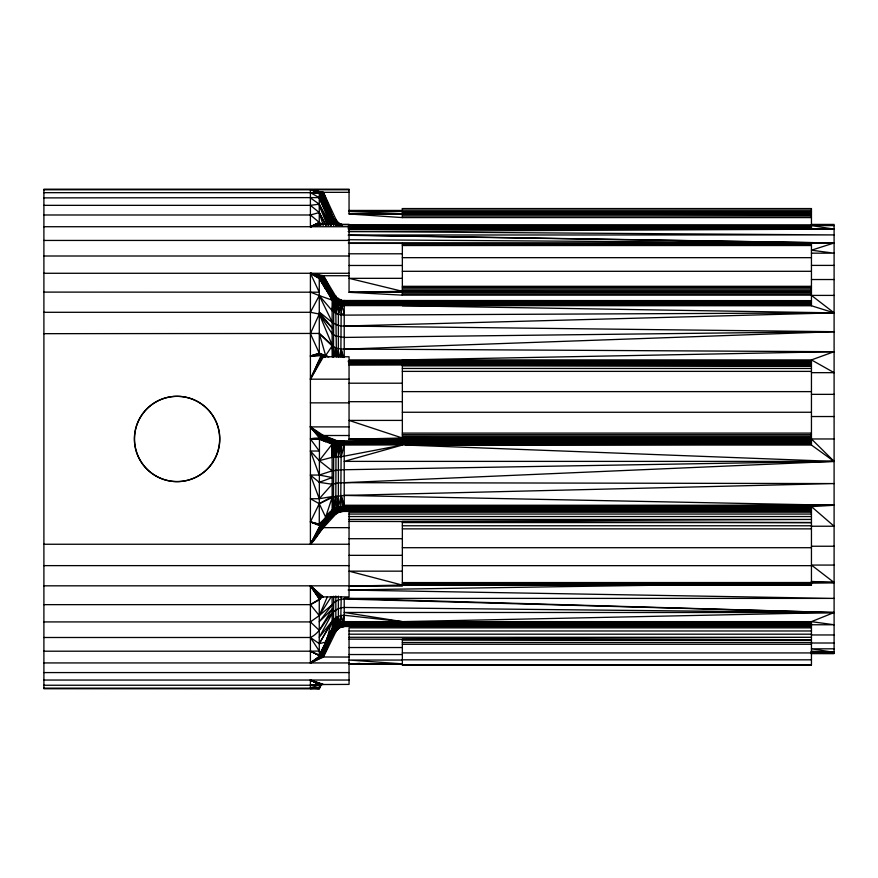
<?xml version="1.0" encoding="UTF-8"?>
<svg xmlns="http://www.w3.org/2000/svg" width="878" height="878" viewBox="0 0 878 878"><rect width="100%" height="100%" fill="white"/><g stroke="black" fill="none" stroke-linecap="round" stroke-linejoin="round"><path stroke-width="1.32" d="M811.448 511.402L343.122 511.435L338.941 512.247L335.824 514.135L323.422 527.656L310.406 544.25L310.406 273.277L319.263 278.633L333.739 302.01L333.464 357.324M402.354 442.501L811.448 441.875L344.22 441.875L337.24 440.591L335.209 441.886L333.739 444.455L333.431 509.075L334.518 511.687L336.713 513.356L334.913 513.817L321.03 527.03L310.406 544.25C318.132 531.234 325.222 507.21 344.22 507.506L811.448 507.506M338.37 298.235L338.359 357.148M349.049 426.895L310.406 426.895L320.481 436.618L335.209 441.886L338.403 444.883L338.359 507.21L340.137 511.885L332.729 511.83L319.263 524.078L319.383 524.956L321.03 527.03L323.422 527.656L349.049 527.656M338.37 596.129L338.359 622.908L340.137 627.408L344.22 626.497L811.448 626.497M333.728 225.569L333.739 223.638L319.263 192.973L322.336 192.348L349.049 192.326M349.049 657.051L322.336 656.985L319.965 656.239L319.263 655.164C326.704 647.657 326.627 626.662 340.137 627.408L336.713 630.163L333.431 626.749L333.717 596.228M402.354 439.944L811.448 439.944L402.354 441.151L349.049 439.263L349.049 356.764L323.422 356.764L320.887 356.04L319.296 353.669L319.263 278.633L320.064 276.888L322.336 275.835L334.913 296.852L335.209 300.133L338.403 304.743L335.835 313.402L336.45 356.808M811.448 441.162L342.475 441.118L341.224 444.992L340.708 506.815L341.772 511.567L332.323 510.963L319.263 524.078L310.406 521.894L319.263 503.709L332.136 496.542L319.263 498.715L310.406 498.759L319.263 503.709L325.639 517.142C329.678 510.623 336.406 506.035 344.22 506.606L811.448 506.606L834.1 505.256L344.22 495.422L333.717 496.772L319.263 503.709M340.84 357.105L341.224 305.5L342.475 300.506L811.448 300.638M320.481 276.57L333.322 298.015L341.772 304.809L341.224 314.917L344.22 315.114L834.1 312.864L811.448 295.403L834.1 295.403M335.824 514.135L333.322 512.631L332.136 510.063L332.136 444.158L325.826 440.734L319.362 438.462L310.406 438.967L319.263 439.318L333.047 444.345L344.22 445.036L811.448 444.125L339.962 444.038L332.323 443.181L319.46 438.111L310.406 426.895C318.824 436.498 331.763 437.453 341.772 444.092L341.224 456.725L332.136 457.339L319.263 460.654L310.406 451.04L319.263 451.029L310.406 438.967C322.237 435.4 332.378 444.806 344.22 443.258L681.558 443.544M811.448 510.853L344.22 510.853C327.242 511.479 320.975 534.757 310.406 544.25L319.965 526.109L334.068 513.312L337.591 512.829L335.67 511.04L334.694 508.406L335.835 496.202L336.022 444.718L336.878 442.117L338.513 440.8L344.22 443.258M341.202 441.063L339.962 444.038L338.37 456.812L341.224 444.992L335.813 441.25L320.964 436.212L310.406 426.895L323.422 435.51L334.068 440.822L337.24 440.591L344.22 444.125M334.946 356.512L335.835 347.929L332.136 345.954L319.263 333.442L43.9 333.673M334.913 440.394L335.209 441.886L344.22 442.501L811.448 442.501L402.354 443.258M332.136 510.063L333.618 509.975L333.739 508.911L344.22 511.402L344.22 441.151M349.049 435.51L323.422 435.51L320.964 436.212L319.46 438.111L319.263 524.078M811.448 302.273L344.22 302.273L341.202 300.243L338.37 314.335L341.224 314.917L344.22 312.897L341.718 305.599L337.58 304.468L333.739 302.01L337.24 298.158L344.22 301.406L811.448 301.406M333.739 444.455L332.136 457.339C331.555 443.807 331.884 438.418 344.22 441.414L811.448 441.425L344.22 442.501L339.599 440.932L337.723 443.906L335.835 456.944L338.403 444.883L339.962 444.038M338.37 495.774L336.625 507.671L338.941 512.247L333.322 512.631L319.691 525.702L310.406 521.894L319.296 524.583L325.826 518.042L328.416 520.906L321.919 527.426L310.406 544.25L320.481 526.624L333.322 512.631L337.415 510.337L342.815 509.372L811.448 509.328M811.448 512.126L349.049 512.126L349.049 596.897L323.422 596.897L310.406 585.824L310.406 662.934L319.965 656.239L334.068 630.7L337.591 629.164L334.694 625.355L335.835 617.695L335.835 595.997M43.9 651.202L310.406 651.202L319.263 655.164L333.739 626.409L337.58 623.292L344.22 621.646L811.448 621.646L834.1 624.763L811.448 624.763M337.064 356.666L338.37 348.61L335.835 347.929M43.9 292.1L319.263 292.198L310.406 273.277L319.844 277.119L332.729 298.718L341.224 305.5L338.37 314.335L335.835 313.402L337.723 303.711L339.599 299.672L344.22 303.184L811.448 303.184M333.739 302.01L332.136 310.68L335.835 313.402L336.022 303.7L338.513 299.102L340.598 301.812L344.22 304.106L811.448 304.106M342.299 225.58L342.475 224.68L811.448 224.845M349.049 637.285L811.448 637.285L402.354 639.129L402.354 665.019L811.448 665.019L811.448 621.646L834.1 612.526L402.354 621.646L344.22 615.259L341.224 615.533L338.37 616.367L336.625 623.852L338.941 628.077L333.322 630.184L319.691 656.031L310.406 662.934L323.422 657.051L336.45 630.536L339.599 627.682L344.22 626.497L344.22 598.379L834.1 598.401L348.325 590.049M344.22 615.259L342.65 621.734L343.122 626.563C333.003 621.898 328.174 634.728 325.639 642.103L319.263 643.673L310.406 637.494L43.9 637.494M333.618 509.975L343.122 511.435L342.65 506.65L344.22 505.245L341.224 495.51L338.359 507.21L344.22 509.328M811.448 622.941L344.22 622.941L340.598 625.246L338.513 628.374L336.022 624.258L333.234 627.704L319.965 656.239M811.448 304.984L344.22 304.984L338.678 301.154L336.45 297.346L333.234 300.627L332.136 310.68L319.263 295.59L310.406 292.1M43.9 312.294L310.406 312.294L319.263 295.59L332.136 300.133L333.322 298.015L335.824 296.457L338.282 302.01L344.22 303.184M339.073 356.951L341.224 349.027L834.1 351.705L811.448 359.914L349.62 359.914M325.639 642.103C330.128 634.026 328.12 620.23 338.37 616.367M325.639 517.142L332.136 497.453L333.431 509.075M811.448 625.597L344.22 625.597C329.579 627.199 330.095 647.777 322.336 656.985L310.406 662.934L321.03 656.722L334.913 631.194L336.713 630.163L335.824 631.622L332.729 629.669L334.716 626.914L341.224 621.986L344.22 622.941C327.198 623.095 327.549 645.078 319.383 655.625L310.406 651.202L319.263 651.026L310.406 637.494C324.75 631.062 327.176 608.289 344.22 607.455L834.1 612.526L344.22 598.379M320.733 684.203L319.263 687.858L310.406 688.154L43.9 688.154M322.336 435.653L327.56 438.363L321.875 435.773L310.406 426.895L320.064 437.035L332.323 443.181L333.047 444.345L334.364 443.566L333.717 457.12L336.022 444.718L333.322 441.458L327.56 438.363L325.65 441.722L319.362 438.462M43.9 621.92L310.406 621.92L319.263 615.577L327.307 596.941M335.835 617.695L336.625 623.852L340.905 623.347L344.22 624.675L337.042 625.004L332.729 629.669L332.136 628.769C334.397 624.335 339.303 621.646 344.22 621.646L338.403 622.941L336.472 625.388L333.322 630.184L320.481 656.503L310.406 662.934L321.919 656.931C328.976 646.998 329.03 626.069 344.22 624.675L811.448 624.675M321.03 656.722L326.814 643.519L325.826 642.52L319.296 655.427L310.406 651.202M320.876 684.203L319.263 687.858L310.406 685.246L43.9 685.246M310.406 312.294L319.263 314.039L310.406 333.673L319.263 353.175L325.826 356.567L319.691 354.8L310.406 356.04L319.263 353.175L328.888 356.852M323.258 356.874L320.887 356.04L310.406 379.175L349.049 379.175M319.691 656.031L325.826 642.52M320.942 684.873L319.263 688.55L320.942 684.972M320.942 684.412L319.263 688.023L321.019 684.346M321.502 683.995L319.263 688.813L43.9 688.747L43.9 189.187L349.049 189.187L349.049 213.958L402.354 217.59L811.448 217.59M340.785 507.714L341.224 506.771L344.22 508.428L811.448 508.428M321.337 356.27L310.406 379.175L323.422 356.764M321.919 356.534L310.406 379.175L322.336 356.644M321.919 656.931L328.416 644.529L326.814 643.519M332.136 613.492L319.263 637.296L332.136 621.031L319.263 643.673L332.136 621.58L333.431 626.749M344.22 304.106L337.953 302.877L335.813 299.387L335.824 296.457L323.422 275.725L322.336 275.835L327.56 286.513L325.65 289.279L319.362 277.975L310.406 273.277L323.422 275.725L349.049 275.725M342.475 224.68L339.599 223.583L338.678 225.163L336.878 224.9L333.234 222.595L319.263 197.605L310.406 192.677L43.9 192.677M811.448 623.775L344.22 623.775L339.599 627.682L337.58 623.292L332.136 628.769L332.136 596.733M333.047 627.254L332.323 629.186L333.991 627.737L341.29 625.037L344.22 626.497M43.9 604.646L310.406 604.646L319.263 615.577L331.423 596.513M327.867 356.753L325.639 355.612L332.136 345.954L333.3 357.335M334.869 625.838L341.224 621.997L342.475 626.651L344.22 625.597L341.081 624.159L335.868 624.434L333.618 627.199M310.406 688.154L319.263 688.813L319.263 685.081L320.964 684.533L349.049 684.401L349.049 627.858L811.448 627.858M43.9 197.89L319.263 197.605L332.136 224.044L336.45 220.543L340.894 225.196L341.202 224.329C326.045 225.811 327.67 200.832 320.064 192.578L310.406 189.769L310.406 226.722L323.422 224.34L349.049 224.34L349.049 292.297L402.354 295.151L811.448 295.151M334.869 509.295L335.868 507.956L344.22 510.853M402.354 621.646L344.22 612.46L834.1 612.526L344.22 599.015C339.632 599.081 334.781 600.826 332.136 604.755L319.263 621.756L332.136 609.123L319.263 630.36L310.406 621.92M321.03 527.03L326.814 519.721M331.072 225.405L319.263 197.934L332.136 224.307L332.136 221.069L319.844 192.633L310.406 192.677L319.362 192.82L334.178 224.23L319.844 192.633L310.406 189.769L322.336 192.348C329.601 202.192 329.217 219.083 340.894 225.196L337.371 224.285L336.45 220.543L323.422 192.326L310.406 189.769L320.481 192.512L333.322 220.532L338.513 222.847L336.472 225.416L333.739 223.638L332.136 224.044M321.919 527.426C328.076 520.588 333.388 509.295 344.22 510.151L811.448 510.151M319.965 526.109C326.781 518.942 332.641 507.308 344.22 508.428M834.1 438.967L811.448 438.967L834.1 461.389L338.37 482.933L332.136 484.228L319.263 498.715L310.406 475.064L319.263 475.042L332.136 477.533L319.263 482.351L310.406 475.064M321.161 597.029L319.263 599.839L319.263 655.164M321.787 596.502L319.362 599.18L310.406 604.646L319.263 599.839L321.996 596.853M321.82 596.162L319.46 598.917L310.406 585.824L322.336 597.018L323.422 596.897M325.826 518.042L319.383 524.956L310.406 521.894M321.754 596.272L319.844 598.313L310.406 585.824L322.336 597.018M322.05 596.469L319.362 599.18L310.406 585.824L320.964 597.446L321.875 597.106M336.45 220.543L334.913 219.796L334.716 223.769L322.336 192.348M323.422 192.326L334.068 220.191L337.24 221.607L338.678 225.163L334.068 220.191L321.875 192.37L310.406 189.769L320.964 192.447L332.729 220.795L335.813 222.825L336.504 222.233M334.178 224.23L337.24 221.607M319.263 615.577L332.136 604.755M320.481 597.764L310.406 585.824L320.481 597.764L320.964 597.446M811.448 622.217L344.22 622.217L341.772 622.436L335.209 627.561L334.913 631.194L338.392 627.32L344.22 625.597M344.22 624.675L341.202 626.98L339.874 622.326M325.65 206.879L319.46 192.765L310.406 192.677L319.263 192.973L319.263 222.408L320.481 223.769L323.422 224.34M326.232 206.615L327.56 206.001L320.964 192.447M332.136 221.069L335.824 219.39L335.813 222.825L336.878 224.9L333.322 220.532M319.383 222.869L310.406 226.722L321.919 224.208M339.962 622.875C336.362 623.665 333.739 626.991 334.068 630.7L337.876 626.53L341.772 626.815L340.708 622.085L341.224 596.689M344.22 622.217L338.359 622.908L341.224 615.533L342.65 621.734L344.22 622.217L337.953 624.477L335.813 628.231L335.824 631.622M319.691 223.275L310.406 226.722L321.03 223.989M319.965 223.495L310.406 226.722L319.263 222.408L320.536 224.538M341.772 444.092L344.22 445.036L341.224 456.725L402.354 445.047L344.22 461.378L834.1 461.389L405.416 445.036L811.448 445.047L834.1 461.389L341.224 469.785L332.136 470.838L319.263 475.042L310.406 451.04M320.481 223.769L310.406 226.722L319.296 222.672L320.602 224.867M43.9 214.989L310.406 214.989L319.263 212.553L326.012 225.679M319.965 684.697L323.422 684.401L310.406 680.044L310.406 688.747L316.728 688.111M338.403 304.743L344.22 304.984M43.9 205.342L310.406 205.342L319.263 204.179L330.852 225.536M333.739 626.409L337.24 629.537L338.678 626.047L340.335 624.379L341.86 623.15L344.22 622.941M324.981 356.984L319.965 355.206L310.406 356.04L319.296 353.669L325.826 356.567L319.383 354.043L310.406 356.04L320.481 355.722L323.016 356.688M340.785 622.645L344.22 623.775L338.282 625.235L336.45 630.536L333.234 627.704M402.354 664.075L349.049 664.075L359.991 663.362M344.22 623.775L337.415 625.74L333.322 630.184L334.178 625.871M319.263 685.081L310.406 685.246L319.46 684.873L310.406 680.044L322.336 684.423M344.22 349.17L834.1 331.697L344.22 326.056C333.849 326.682 327.187 317.298 319.263 312.338L332.136 327.9L319.263 314.039L332.136 345.12L319.263 333.442L325.639 355.612M349.049 519.436L811.448 519.436L402.354 521.411L402.354 586.087L349.049 586.087L355.886 585.845M310.406 685.246L319.362 684.928M344.22 326.056L834.1 312.864L811.448 305.764L341.718 305.599M402.354 439.483L811.448 439.483L349.049 439.263L402.354 438.012L811.448 438.682L402.354 438.682M344.22 495.422L834.1 483.569L344.22 482.659M811.448 292.297L402.354 291.309L349.049 292.297L811.448 292.297L402.354 290.706L811.448 290.706M402.354 359.914L834.1 351.705M349.049 586.087L402.354 585.099L811.448 585.121L811.448 506.606L834.1 526.229L811.448 526.229M794.349 243.634L834.1 242.976L811.448 250.208L834.1 253.171L811.448 253.171M348.325 589.917L716.415 584.309M810.833 582.871L834.1 582.52L811.448 565.07L834.1 565.07M834.1 331.697L344.22 337.426L335.835 336.022L332.136 333.783L319.263 314.039M402.354 441.414L338.678 441.634L335.813 441.25L335.824 440.207L323.422 435.51M349.62 229.114L834.1 229.114L811.448 225.602L834.1 225.602M348.325 231.463L834.1 229.114L349.62 228.818M402.354 214.55L811.448 214.55L349.049 213.958L402.354 213.958M349.049 664.075L402.354 663.845L349.049 660.058L402.354 660.058M402.354 444.125L811.448 443.269M811.448 651.213L834.1 652.332L810.833 652.343L834.1 652.332L811.448 648.82L834.1 648.82M43.9 189.769L349.049 189.769M402.354 208.832L811.448 208.832M349.049 210.446L402.354 210.446M349.049 211.027L811.448 210.994M811.448 211.411L349.049 211.422L402.354 213.738M402.354 212.18L811.448 212.18M811.448 213.244L402.354 213.244L811.448 214.55M402.354 216.021L811.448 216.021M811.448 224.428L834.1 224.428L834.1 653.506L810.833 653.495M348.325 225.767L811.448 225.767M348.325 226.634L811.448 226.634M43.9 226.722L349.049 226.722M348.325 227.413L811.448 227.413M348.325 228.06L811.448 228.06M348.325 228.532L811.448 228.532M348.325 229.147L834.1 229.114M43.9 240.44L349.049 240.44M348.325 243.052L834.1 242.976L348.325 235.019L834.1 234.92L348.325 231.518M349.049 243.371L811.448 243.524M402.354 244.106L811.448 244.106M402.354 245.522L811.448 245.522M349.049 253.797L402.354 253.797M43.9 256.003L349.049 256.003M402.354 257.671L811.448 257.671M349.049 265.474L402.354 265.474M811.448 265.397L834.1 265.397M402.354 271.302L811.448 271.302M43.9 273.277L349.049 273.277M402.354 278.337L349.049 278.337L402.354 291.309M811.448 279.533L834.1 279.533M402.354 286.316L811.448 286.316M402.354 287.633L811.448 287.633M402.354 289.125L811.448 289.125M402.354 293.812L811.448 293.812M348.325 360.726L811.448 360.726M348.325 361.418L811.448 361.418M348.325 361.955L811.448 361.988M349.049 362.164L811.448 362.164M349.049 362.592L811.448 362.592M349.049 363.92L811.448 363.92L349.049 365.116M402.354 365.917L811.448 365.917L402.354 365.116L402.354 441.151M402.354 368.453L811.448 368.453M402.354 371.383L811.448 371.383M811.448 372.667L834.1 372.667L811.448 359.914L811.448 445.047M349.049 383.203L402.354 383.203M402.354 391.621L811.448 391.621M811.448 394.354L834.1 394.354M349.049 401.685L402.354 401.685M310.406 402.859L349.049 402.859M402.354 412.254L811.448 412.254M811.448 416.534L834.1 416.534M402.354 420.408L349.049 420.408L402.354 438.012M402.354 433.106L811.448 433.106M402.354 434.698L811.448 434.698M402.354 436.223L811.448 436.223M811.448 437.573L402.354 437.573L811.448 438.682M349.049 439.263L402.354 439.263M349.049 514.047L811.448 514.047M349.049 516.538L811.448 516.538M349.049 521.411L811.448 522.575L402.354 522.575M402.354 525.779L811.448 525.779M402.354 528.863L811.448 528.863M349.049 538.708L402.354 538.708M43.9 544.25L349.049 544.25M811.448 546.237L834.1 546.237M402.354 547.707L811.448 547.707M349.049 555.335L402.354 555.335M43.9 565.63L349.049 565.63M402.354 565.662L811.448 565.662M402.354 571.161L349.049 571.161L402.354 585.099M402.354 582.586L834.1 582.52L811.448 581.466M402.354 583.705L811.448 583.705M402.354 584.529L811.448 584.529M402.354 584.858L811.448 585.121M43.9 585.824L349.049 585.824M349.049 630.975L811.448 630.975M349.049 634.19L811.448 634.19M811.448 634.959L834.1 634.959M349.049 639.129L811.448 640.117L402.354 640.117M402.354 642.487L811.448 642.487M811.448 643.003L834.1 643.003M402.354 644.276L811.448 644.276M349.049 647.536L402.354 647.536M402.354 652.925L811.448 652.925M349.049 654.538L402.354 654.538M402.354 659.817L811.448 659.817M43.9 662.934L349.049 662.934M402.354 664.778L811.448 664.778M402.354 664.898L811.448 664.898M43.9 672.581L349.049 672.581M43.9 680.044L349.049 680.044M810.833 653.462L834.1 653.506M339.599 223.583L335.813 222.825M810.8 582.465L834.1 582.52M810.8 652.266L834.1 652.332M348.325 239.727L834.1 242.976L348.325 235.282M402.354 305.764L834.1 312.864M342.299 441.382L344.22 441.414M344.22 302.273C330.468 302.12 328.855 284.198 320.964 276.263L310.406 273.277L319.46 277.711L326.232 287.863L333.047 301.33L339.962 304.457M344.22 301.406L339.127 300.364L334.913 296.852M319.263 482.351L332.136 484.228M338.37 348.61L341.224 349.027L343.55 357.489M320.064 437.035L326.825 439L332.729 442.26L333.234 443.379M333.234 300.627L326.825 287.161L320.064 276.888L310.406 273.277L321.875 275.922C327.593 284.681 330.688 295.019 336.022 303.7L333.717 312.162L334.364 301.703L319.362 277.975M319.844 684.73L310.406 680.044L321.875 684.445M326.232 439.812L319.844 437.332L310.406 426.895M341.772 304.809L344.22 305.764M320.887 356.04L323.115 356.907M319.691 354.8L325.134 356.984M320.064 684.675L310.406 680.044L320.964 684.533M319.965 355.206L323.389 356.677M310.406 680.044L320.481 684.599M320.964 436.212L326.825 439M344.22 507.506L342.65 506.65L341.224 495.51M344.22 510.151L336.625 507.671L335.835 496.202M310.406 197.89L319.263 204.179L328.778 225.152M337.58 444.839L334.716 442.666L334.068 440.822L333.322 441.458L332.136 444.158L319.263 460.654L332.136 470.838M310.406 205.342L319.263 212.553L325.398 224.658M310.406 214.989L319.263 222.408L320.58 224.658M337.58 304.468C331.335 295.996 329.217 284.867 323.422 275.725M335.209 223.352L336.472 225.416L334.716 223.769L334.068 220.191M319.46 277.711L332.136 300.133M320.064 276.888L326.232 287.863M320.964 276.263L326.825 287.161M320.064 192.578L326.825 206.341M319.263 295.59L332.136 322.017M319.263 197.605L332.136 224.307M328.624 225.163L319.263 205.463L327.187 225.24M319.362 192.82L325.826 206.802M332.323 220.982L333.717 224.548L332.136 222.035L334.364 224.066L332.729 220.795M338.513 222.847L339.127 224.395M319.263 212.553L323.247 225.383M333.717 619.462L334.694 625.355M341.224 349.027L342.288 357.17M341.718 621.865L341.772 622.436M333.717 496.772L334.694 508.406M333.717 347.029L334.474 356.303M811.448 228.818L811.448 208.558L402.354 208.558L402.354 217.59M811.448 243.436L811.448 305.764M402.354 243.371L402.354 295.151M344.22 300.397L344.22 357.225M341.224 300.177L341.224 305.346M335.835 295.875L335.835 303.711M333.717 297.093L333.717 302.372M332.136 298.959L332.136 356.742M320.942 684.258L319.263 687.858L320.942 684.269M834.1 505.256L402.354 506.606L344.22 505.245L834.1 505.256M155.834 475.887A42.638 42.638 0 0 0 219.796 438.967A42.638 42.638 0 0 0 155.834 402.036A42.638 42.638 0 0 0 155.834 475.887M155.702 475.887A42.638 42.638 0 0 0 219.665 438.967A42.638 42.638 0 0 0 155.702 402.036A42.638 42.638 0 0 0 155.702 475.887"/></g></svg>
